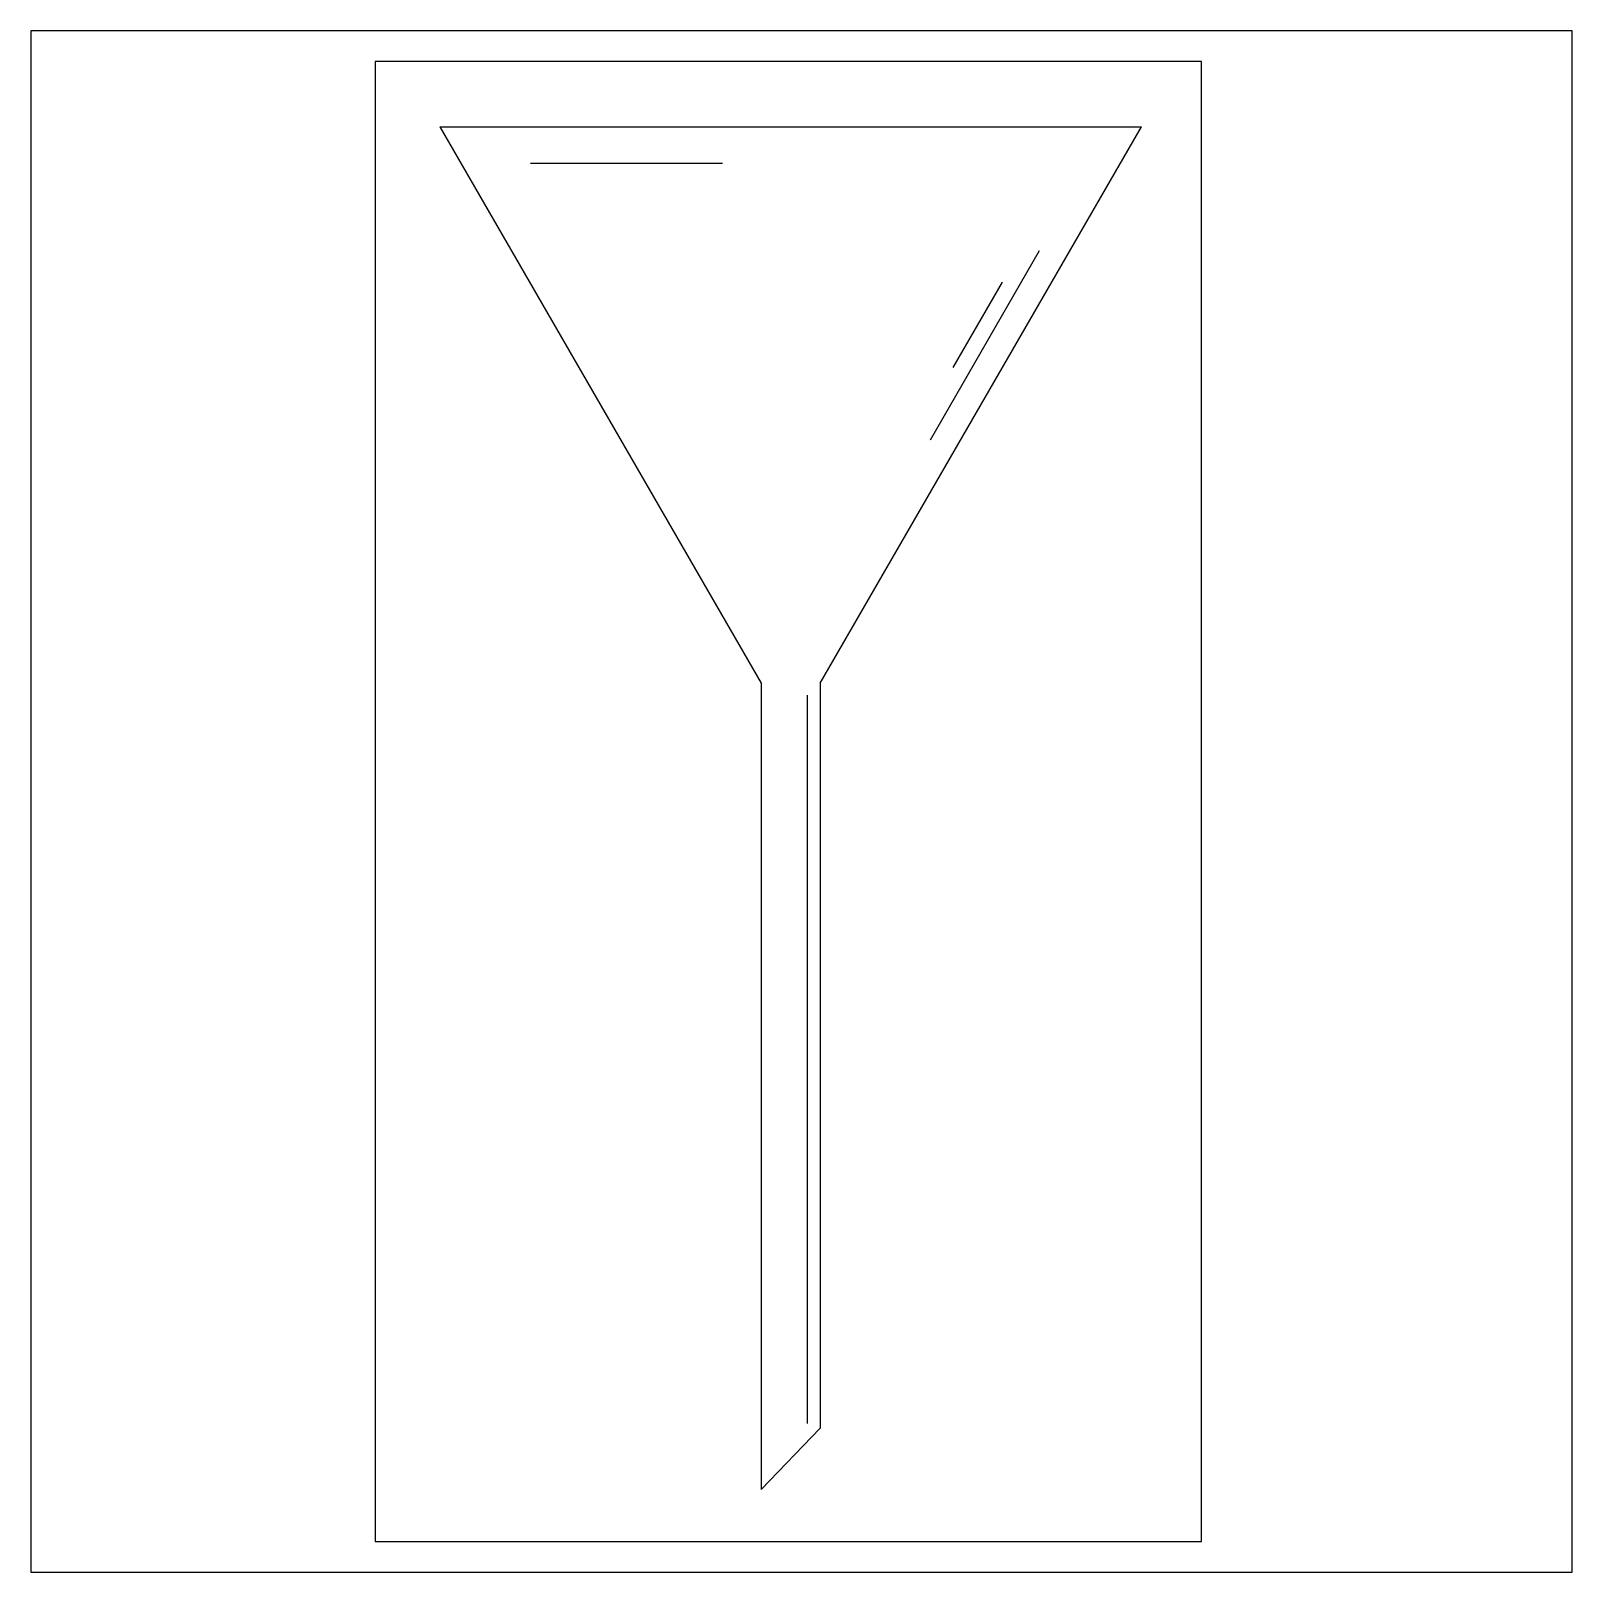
# Model space of a CAD drawing. Header units: millimetres. Extents: x 0 to 1000, y 0 to 1000.
import ezdxf

# ---------------------------------------------------------------- set-up
doc = ezdxf.new("R2010")
doc.units = ezdxf.units.MM
doc.layers.get('0').update_dxf_attribs({"color": 2})
doc.layers.add('1', color=1, linetype='Continuous')
doc.layers.add('2', color=7, linetype='Continuous')

msp = doc.modelspace()

# ---------------------------------------------------------------- linework, layer by layer
at = {"color": 2}
msp.add_lwpolyline([(0, 0), (1000, 0), (1000, 1000), (0, 1000)], close=True, dxfattribs=at)
at = {"layer": '1', "color": 1}
for p, q in [((759.6, 980), (223.5, 980)), ((223.5, 980), (223.5, 20)), ((759.6, 20), (759.6, 980)), ((223.5, 20), (759.6, 20))]:
    msp.add_line(p, q, dxfattribs=at)
at = {"layer": '2'}
for p, q in [((265.4, 937.8), (720.6, 937.8)), ((265.4, 937.8), (473.9, 576.8)), ((512.1, 576.8), (720.6, 937.8)), ((324.1, 914.1), (448.8, 914.1)), ((583.7, 734.7), (654.5, 857.4)), ((598.5, 781.6), (630.5, 837)), ((473.9, 576.8), (473.9, 53.7)), ((512.1, 576.8), (512.1, 93.5)), ((503.7, 569), (503.7, 96.5)), ((473.9, 53.7), (512.1, 93.5))]:
    msp.add_line(p, q, dxfattribs=at)

doc.saveas('drawing.dxf')
